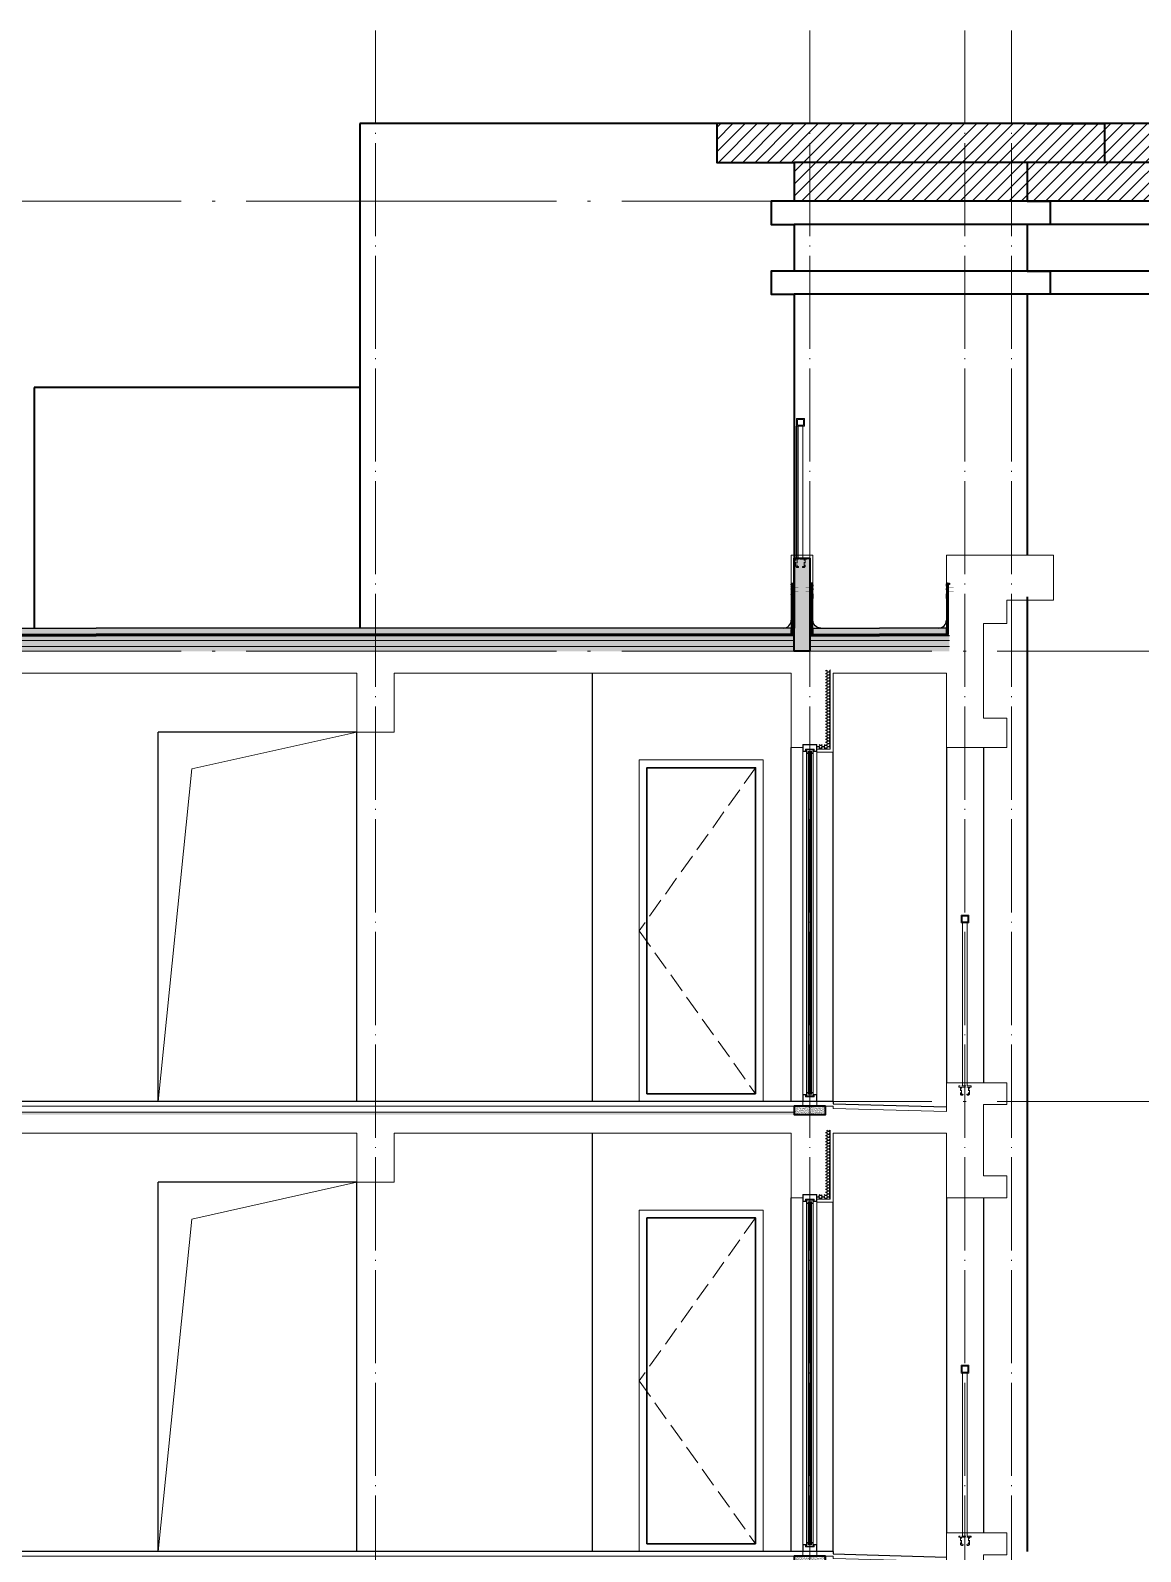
# Model space of a CAD drawing. Extents: x 27938 to 725830, y -209821 to 1628073.
# Drawn here: x 296204 to 303359, y -90776 to -80976 of the extents above; entities that cross this region are included whole.
import ezdxf
from ezdxf.xclip import XClip

# ---------------------------------------------------------------- set-up
doc = ezdxf.new("R2010")
doc.units = 0
doc.header["$LTSCALE"] = 1000
doc.header["$MEASUREMENT"] = 0
doc.header["$XCLIPFRAME"] = 0
for name, pattern in [('#P_--_20B1_001_t3$0$DASH', [0.35, 0.25, -0.1]), ('DASH', [0.35, 0.25, -0.1]), ('DOTE', [2.42, 2, -0.2, 0.02, -0.2])]:
    doc.linetypes.add(name, pattern=pattern)
for name, color, linetype in [('3-剖面填充（细）', 250, 'Continuous'), ('3-屋面构造层', 157, 'Continuous'), ('Stair-栏杆', 142, 'Continuous'), ('SURFACE', 6, 'Continuous'), ('实线层', 7, 'Continuous'), ('看线', 251, 'Continuous'), ('立面-看线', 251, 'Continuous')]:
    doc.layers.add(name, color=color, linetype=linetype)
for name, color, linetype, lineweight in [('DOTE', 19, 'DOTE', 9), ('PUB_HATCH', 8, 'Continuous', 9), ('S_WINDOW', 144, 'Continuous', 15), ('WALL', 9, 'Continuous', 40), ('内粉刷', 37, 'Continuous', 9), ('立面-中轮廓线', 213, 'Continuous', 35), ('立面-普通轮廓', 7, 'Continuous', 18), ('立面-栏杆', 105, 'Continuous', 15), ('立面-洞口示意', 152, 'Continuous', 13), ('立面-窗', 129, 'Continuous', 30), ('立面-窗开启线', 250, 'Continuous', 13), ('细细', 250, 'Continuous', 0)]:
    doc.layers.add(name, color=color, linetype=linetype, lineweight=lineweight)
pattern_1 = [(0, (-467778.096, -379672.087), (16.66875, 9.623705), [11.1125, -22.225]), (120, (-467778.096, -379672.087), (-16.66874801, 9.62370845), [11.1125, -22.225]), (60, (-467778.096, -379672.087), (1.99e-06, 19.24741345), [-22.225, 11.1125])]
pattern_2 = [(315, (145053.3697, 680712.4302), (-1.76776695, -1.76776695), []), (315, (145054.5482, 680712.4302), (-1.76776695, -1.76776695), [])]
pattern_3 = [(315, (145053.3697, 678374.192), (-1.76776695, -1.76776695), []), (315, (145054.5482, 678374.192), (-1.76776695, -1.76776695), [])]
pattern_4 = [(37.5, (-467778.096, -379672.087), (-0.32000626, 9.78826475), [0, -7.7216, 0, -8.636, 0, -8.255]), (7.5, (-467778.096, -379672.087), (8.99046566, 14.33650201), [0, -4.1656, 0, -6.9596, 0, -2.667]), (327.5, (-467784.344, -379672.087), (15.819847405, 0.02874369), [0, -2.54, 0, -9.144, 0, -11.938]), (317.5, (-467784.344, -379672.087), (15.27112905, 4.45858647), [0, -1.27, 0, -5.9944, 0, -6.858])]

# ---------------------------------------------------------------- blocks, each defined once
blk = doc.blocks.new('FGHFG4334GDFGDFFGGGGGGDFG4G')
at = {"layer": 'SURFACE', "const_width": 2.25}
for points in [[(46.5, 0), (0, 0)], [(46.5, -27.6), (0, -27.6)]]:
    blk.add_lwpolyline(points, dxfattribs=at)
at = {"layer": 'SURFACE', "const_width": 1.5}
blk.add_lwpolyline([(46.5, 17.2, -1), (46.5, 5.2), (46.5, -6.8, -1), (46.5, -18.8), (46.5, -36.8), (52.5, -48), (52.5, -72.8)], format="xyb", dxfattribs=at)
blk = doc.blocks.new('FGDGDGD')
at = {"layer": '3-屋面构造层'}
h = blk.add_hatch(dxfattribs=at)
h.set_pattern_fill('隔热材料01', color=256, scale=7.692308, style=0)
h.set_pattern_definition([(270, (9.5186, 433.228), (3.846153863, -7e-16), [0.385980771, -3.460173092]), (270, (6.637, 433.228), (3.846153863, -7e-16), [0.385980771, -3.460173092]), (90, (8.5996, 430.618), (-3.846153863, 2e-16), [0.385980771, -3.460173092]), (90, (7.556, 430.618), (-3.846153863, 2e-16), [0.385980771, -3.460173092]), (180, (10.002, 430), (-5e-16, -3.846153863), [3.848019248, 0.001865385]), (135, (8.9282, 430.193), (2e-16, 3.846144175), [0.328307694, -5.110980792]), (116.56505, (12.5422, 430.4251), (8.6793e-06, 3.8461487416), [0.215769232, -8.384500037]), (116.56505, (8.696, 430.4251), (8.6793e-06, 3.8461487416), [0.215769232, -8.384500037]), (153.43495, (13.1603, 430), (-8.679e-06, 3.846148742), [0.431538463, -8.168730805]), (153.43495, (9.3142, 430), (-8.679e-06, 3.846148742), [0.431538463, -8.168730805]), (63.43495, (12.4457, 431.0041), (-8.6793e-06, 3.8461487416), [2.054923086, -6.545346183]), (63.43495, (8.5996, 431.0041), (-8.6793e-06, 3.8461487416), [2.054923086, -6.545346183]), (116.56505, (13.3647, 433.228), (8.6793e-06, 3.8461487416), [0.215769232, -8.384500037]), (116.56505, (9.5186, 433.228), (8.6793e-06, 3.8461487416), [0.215769232, -8.384500037]), (135, (9.422, 433.421), (2e-16, 3.846144175), [0.328307694, -5.110980792]), (153.43495, (13.036, 433.6532), (-8.679e-06, 3.846148742), [0.431538463, -8.168730805]), (153.43495, (9.19, 433.6532), (-8.679e-06, 3.846148742), [0.431538463, -8.168730805]), (45, (6.7336, 433.421), (2e-16, 3.846144175), [0.328307694, -5.110980792]), (63.43495, (10.4833, 433.228), (-8.6793e-06, 3.8461487416), [0.215769232, -8.384500037]), (63.43495, (6.6371, 433.228), (-8.6793e-06, 3.8461487416), [0.215769232, -8.384500037]), (26.56505, (10.812, 433.6532), (8.679e-06, 3.846148742), [0.431538463, -8.168730805]), (26.56505, (6.9658, 433.6532), (8.679e-06, 3.846148742), [0.431538463, -8.168730805]), (116.56505, (11.4023, 431.0041), (8.6793e-06, 3.8461487416), [2.054923086, -6.545346183]), (116.56505, (7.5561, 431.0041), (8.6793e-06, 3.8461487416), [2.054923086, -6.545346183]), (45, (7.2275, 430.193), (2e-16, 3.846144175), [0.328307694, -5.110980792]), (63.43495, (11.3058, 430.4251), (-8.6793e-06, 3.8461487416), [0.215769232, -8.384500037]), (63.43495, (7.4596, 430.4251), (-8.6793e-06, 3.8461487416), [0.215769232, -8.384500037]), (26.56505, (10.6877, 430), (8.679e-06, 3.846148742), [0.431538463, -8.168730805]), (26.56505, (6.8415, 430), (8.679e-06, 3.846148742), [0.431538463, -8.168730805])])
edge = h.paths.add_edge_path()
edge.add_arc((682180.8, 585366.2), 9.23, 450, 540, ccw=False)
edge.add_line((682180.8, 585375.4), (682191.6, 585375.4))
edge.add_line((682191.6, 585375.4), (682191.6, 585366.2))
edge.add_line((682191.6, 585366.2), (682171.6, 585366.2))
h = blk.add_hatch(dxfattribs=at)
h.set_pattern_fill('混凝土', color=256, scale=5, angle=-1.14576, style=0)
h.set_pattern_definition([(48.854237, (-82751.966, -43707.863), (35.7930991, -3.8540962), [3.75, -41.25]), (353.854237, (-82751.966, -43707.863), (-6.1841378, 37.7408106), [3, -33]), (99.305637, (-82748.983, -43708.185), (29.6089874, 33.886691), [3.1870095, -35.0571056]), (45.038437, (-82751.766, -43697.865), (53.1858973, -9.3413237), [5.625, -61.875]), (95.489837, (-82747.334, -43698.644), (47.6977146, 47.7616795), [4.7805144, -52.58565]), (350.038437, (-82751.766, -43697.865), (47.6976773, 47.7617167), [4.5, -49.5]), (19.854237, (-82746.817, -43700.465), (29.4368469, -20.7237073), [3.75, -41.25]), (324.854237, (-82746.817, -43700.465), (12.8883392, 36.0069862), [3, -33]), (70.305637, (-82744.364, -43702.192), (42.3251977, 15.2832459), [3.1870095, -35.0571056]), (36.3542372, (-82751.966, -43707.863), (0.9406985, 16.62920733), [0, -32.6, 0, -33.5, 0, -33.125]), (6.3542372, (-82751.966, -43707.863), (13.54517982, 19.45362572), [0, -19.1, 0, -31.85, 0, -12.625]), (326.3542372, (-82763.114, -43707.64), (26.66323482, -1.66123381), [0, -12.5, 0, -39, 0, -51.75]), (316.3542372, (-82768.113, -43707.54), (29.2535633, 4.4211788), [0, -16.25, 0, -25.9, 0, -36.75])])
h.paths.add_polyline_path([(674875.1, 585046.2), (674875.1, 585086.2), (682171.6, 585086.2), (682171.6, 585046.2)])
h = blk.add_hatch(dxfattribs=at)
h.set_pattern_fill('隔热材料03', color=256, scale=12.5, style=0)
h.set_pattern_definition([(113.578, (-500407.8114, 374696.8656), (-0.0086926214, 6.2699620763), [1.075, -0.5693125, 2.8375, -0.5693125, 1.075, -0.6825]), (66.42, (-500406.1744, 374696.8656), (2.727787851, 6.0425e-05), [1.075, -0.5693125, 2.840375, -0.5693125, 1.075, -0.6825]), (180, (-500406.1744, 374696.8656), (0, 6.25), [1.636625, -1.0910625]), (180, (-500407.538, 374702.4906), (0, 6.25), [1.636625, -1.0910625]), (90, (-500405.7427, 374697.8548), (2.72775, 2e-16), [0.52175, -5.72825]), (90, (-500407.1066, 374700.9798), (2.72775, 2e-16), [0.52175, -5.72825]), (90, (-500408.2427, 374697.8548), (2.72775, 2e-16), [0.52175, -5.72825]), (90, (-500409.6066, 374700.9798), (2.72775, 2e-16), [0.52175, -5.72825])])
edge = h.paths.add_edge_path()
edge.add_line((682177.8, 585086.2), (682177.8, 585050.2))
edge.add_arc((682171.6, 585050.2), 6.25, 270, 360, ccw=False)
edge.add_line((682171.6, 585044), (682171.6, 585086.2))
edge.add_line((682171.6, 585086.2), (682177.8, 585086.2))
h = blk.add_hatch(dxfattribs=at)
h.set_pattern_fill('焦渣矿渣', color=256, scale=4, angle=-1.14576, style=0)
h.set_pattern_definition([(358.8542372, (-82751.966, -43697.863), (8.27546507, 13.69326162), [1.6, -14.4]), (298.8542372, (-82751.966, -43697.863), (15.99644496, -0.32013217), [1.6, -14.4]), (238.8542372, (-82750.366, -43697.895), (7.72097989, -14.0133938), [1.6, -14.4]), (268.8542372, (-82745.567, -43697.991), (15.83683295, -8.3183365), [2.4, -11.456]), (268.8542372, (-82743.967, -43698.023), (15.83683295, -8.3183365), [2.4, -11.456]), (268.8542372, (-82742.368, -43698.055), (15.83683295, -8.3183365), [2.4, -11.456])])
h.paths.add_polyline_path([(674875.1, 585006.2), (674875.1, 585036.2), (682191.6, 585036.2), (682191.6, 585006.2)])
h = blk.add_hatch(dxfattribs=at)
h.set_pattern_fill('加气混凝土', color=256, scale=5, style=0)
h.set_pattern_definition([(0, (-82734.266, -43726.163), (30, 60), [0, -60]), (0, (-82769.366, -43734.263), (30, 60), [0, -60]), (0, (-82749.866, -43734.863), (30, 60), [0, -60]), (0, (-82728.566, -43717.163), (30, 60), [0, -60]), (0, (-82753.466, -43737.863), (30, 60), [0, -60]), (0, (-82722.566, -43679.363), (30, 60), [0, -60]), (0, (-82740.866, -43684.163), (30, 60), [0, -60]), (0, (-82731.266, -43691.663), (30, 60), [0, -60]), (0, (-82780.166, -43692.863), (30, 60), [0, -60]), (0, (-82750.766, -43695.563), (30, 60), [0, -60]), (0, (-82762.166, -43710.863), (30, 60), [0, -60]), (0, (-82761.566, -43733.363), (30, 60), [0, -60]), (0, (-82739.066, -43735.763), (30, 60), [0, -60]), (0, (-82722.566, -43709.363), (30, 60), [0, -60]), (0, (-82778.666, -43718.663), (30, 60), [0, -60]), (0, (-82773.566, -43708.463), (30, 60), [0, -60]), (0, (-82750.166, -43712.663), (30, 60), [0, -60]), (0, (-82758.566, -43721.363), (30, 60), [0, -60]), (0, (-82763.366, -43701.563), (30, 60), [0, -60]), (0, (-82755.866, -43679.063), (30, 60), [0, -60]), (0, (-82776.266, -43731.263), (30, 60), [0, -60]), (0, (-82743.266, -43691.363), (30, 60), [0, -60]), (0, (-82771.166, -43690.463), (30, 60), [0, -60]), (0, (-82775.966, -43682.663), (30, 60), [0, -60]), (130.601294, (-82726.2516, -43698.149), (-149.999998343, 180.000000787), [2.6341554, -1103.7111]), (18.4349488, (-82730.537, -43697.006), (149.99999945, 59.99999956), [2.710524, -376.76279]), (90, (-82730.537, -43699.578), (30, 60), [2.5714284, -117.428565]), (161.565051, (-82727.966, -43700.435), (-150.000000755, 59.99999553), [2.710524, -376.76279]), (53.1301023, (-82727.966, -43700.435), (30.00000006, 59.99999997), [2.857143, -297.14285]), (135, (-82725.68, -43731.006), (-30.00000363, 59.99999594), [2.424366, -167.28126]), (45, (-82729.109, -43731.006), (29.9999998, 59.99999976), [2.424366, -167.28126]), (135, (-82727.394, -43732.72), (-30.00000363, 59.99999594), [2.424366, -167.28126]), (45, (-82727.394, -43732.72), (29.9999998, 59.99999976), [2.424366, -167.28126]), (116.565051, (-82754.537, -43690.72), (-5.2e-06, 119.9999967), [3.1943826, -63.88765]), (180, (-82755.966, -43687.863), (-30, 60), [3.4285716, -56.571425]), (63.434949, (-82760.823, -43690.72), (3e-07, 119.9999994), [3.1943826, -63.88765]), (116.565051, (-82759.394, -43693.58), (-5.2e-06, 119.9999967), [3.1943826, -63.88765]), (0, (-82759.394, -43693.58), (30, 60), [3.4285716, -56.571425]), (63.434949, (-82755.966, -43693.58), (3e-07, 119.9999994), [3.1943826, -63.88765]), (107.102728, (-82731.9658, -43711.0063), (-89.999996559, 300.000000484), [3.8861346, -1628.29025]), (143.972626, (-82733.1087, -43707.292), (-569.999992774, 419.999999525), [3.8861346, -812.202]), (180, (-82736.25, -43705.006), (-30, 60), [3.7142856, -56.28571]), (36.0273733, (-82743.1087, -43707.292), (569.999995788, 419.999995472), [3.8861346, -812.202]), (71.5650511, (-82744.252, -43710.721), (90.00000046, 299.99999948), [3.6140316, -375.85928]), (107.102728, (-82743.1087, -43714.4348), (-89.999996559, 300.000000484), [3.8861346, -1628.29025]), (143.972626, (-82739.966, -43716.7206), (-569.999992774, 419.999999525), [3.8861346, -812.202]), (0, (-82739.966, -43716.72), (30, 60), [3.7142856, -56.28571]), (36.0273733, (-82736.2516, -43716.7206), (569.999995788, 419.999995472), [3.8861346, -812.202]), (71.5650511, (-82733.109, -43714.435), (90.00000046, 299.99999948), [3.6140316, -375.85928]), (150.255118, (-82731.3944, -43683.006), (-90.000000213, 59.999999257), [2.303502, -481.43196]), (90, (-82733.394, -43684.15), (30, 60), [2.2857144, -117.714275]), (29.7448813, (-82733.3944, -43684.149), (90.000000053, 59.99999972), [2.303502, -481.43196]), (116.565051, (-82745.394, -43725.58), (-5.2e-06, 119.9999967), [3.1943826, -63.88765]), (168.690067, (-82746.823, -43722.7206), (-270.0000002, 59.999998494), [2.9137254, -608.96855]), (41.1859251, (-82751.9658, -43724.149), (749.999995456, 659.999994229), [3.0371844, -1272.5802]), (90, (-82751.966, -43727.006), (30, 60), [2.857143, -117.14285]), (138.814074, (-82749.68, -43729.0063), (-749.999986669, 660.000004204), [3.0371844, -1272.5802]), (16.6992442, (-82749.68, -43729.0063), (989.999992552, 299.999996858), [2.982945, -1249.85375]), (60.9453959, (-82746.823, -43728.149), (29.99999992, 59.999999469), [2.9416086, -1232.53395]), (109.983106, (-82770.5373, -43700.4348), (-150.000000565, 419.9999988885), [3.3442002, -1401.21975]), (155.556045, (-82771.68, -43697.292), (-390.0000014866, 179.99999626), [3.4522986, -1446.51315]), (24.4439547, (-82777.9658, -43697.292), (390.0000001945, 179.999999134), [3.4522986, -1446.51315]), (70.0168934, (-82779.1087, -43700.4348), (150.000000452, 419.999998958), [3.3442002, -1401.21975]), (109.983106, (-82777.9658, -43703.5777), (-150.000000565, 419.9999988885), [3.3442002, -1401.21975]), (160.016893, (-82774.823, -43704.7206), (-150.000000088, 59.999997267), [3.3442002, -698.93775]), (19.9831065, (-82774.823, -43704.7206), (149.999999176, 59.999999905), [3.3442002, -698.93775]), (70.0168934, (-82771.68, -43703.5777), (150.000000452, 419.999998958), [3.3442002, -1401.21975]), (122.005383, (-82748.2516, -43705.8634), (-30.000004026, 59.999996937), [2.6954232, -563.3434]), (18.4349488, (-82752.252, -43704.435), (149.99999945, 59.99999956), [2.710524, -376.76279]), (90, (-82752.252, -43707.006), (30, 60), [2.5714284, -117.428565]), (161.565051, (-82749.68, -43707.863), (-150.000000755, 59.99999553), [2.710524, -376.76279]), (54.4623222, (-82749.68, -43707.8634), (209.999999696, 299.99999955), [2.457807, -1029.82115]), (116.565051, (-82765.68, -43720.435), (-5.2e-06, 119.9999967), [3.1943826, -63.88765]), (180, (-82767.11, -43717.58), (-30, 60), [3.142857, -56.85714]), (59.0362434, (-82771.966, -43720.435), (30.000000098, 59.99999971), [3.3319728, -696.3822]), (120.963756, (-82770.2516, -43723.292), (-30.0000041, 59.999997245), [3.3319728, -696.3822]), (0, (-82770.25, -43723.29), (30, 60), [3.142857, -56.85714]), (63.434949, (-82767.11, -43723.29), (3e-07, 119.9999994), [3.1943826, -63.88765])])
h.paths.add_polyline_path([(682191.6, 584936.2), (674875.1, 584936.2), (674875.1, 584966.2), (682191.6, 584966.2)])
at = {"layer": '立面-看线'}
h = blk.add_hatch(dxfattribs=at)
h.set_pattern_fill('HONEY', color=256, scale=7)
h.set_pattern_definition([(0, (-799653.24, -415240.13), (16.66875, 9.623705), [11.1125, -22.225]), (120, (-799653.24, -415240.13), (-16.66874801, 9.62370845), [11.1125, -22.225]), (60, (-799653.24, -415240.13), (1.99e-06, 19.24741345), [-22.225, 11.1125])])
h.paths.add_polyline_path([(682191.6, 584966.2), (674875.1, 584966.2), (674875.1, 585006.2), (682191.6, 585006.2)])
at = {"layer": '3-屋面构造层'}
for p, q in [((682177.8, 585086.2), (674875.1, 585086.2)), ((682171.6, 585086.2), (682171.6, 585044)), ((682171.6, 585046.2), (674875.1, 585046.2)), ((682191.6, 585036.2), (674875.1, 585036.2))]:
    blk.add_line(p, q, dxfattribs=at)
at = {"layer": '3-屋面构造层', "color": 251, "linetype": 'DASH', "ltscale": 0.05, "true_color": 0x636466, "const_width": 2.5}
for points in [[(682056.6, 585042.7), (682171.6, 585042.7, 0.414214), (682179.1, 585050.2), (682179.1, 585366.2)], [(682056.6, 585039), (682171.6, 585039, 0.414214), (682182.8, 585050.2), (682182.8, 585366.2)]]:
    blk.add_lwpolyline(points, format="xyb", dxfattribs=at)
at = {"layer": '3-屋面构造层', "color": 251, "true_color": 0x636466}
for points in [[(682056.6, 585041.5), (682171.6, 585041.5, 0.414214), (682180.3, 585050.2), (682180.3, 585366.2)], [(682056.6, 585044), (682171.6, 585044, 0.414214), (682177.8, 585050.2), (682177.8, 585366.2)], [(682056.6, 585040.2), (682171.6, 585040.2, 0.414214), (682181.6, 585050.2), (682181.6, 585366.2), (682184.1, 585366.2), (682184.1, 585050.2, -0.414214), (682171.6, 585037.7), (682056.6, 585037.7)]]:
    blk.add_lwpolyline(points, format="xyb", dxfattribs=at)
at = {"layer": '3-屋面构造层', "ltscale": 0.8}
blk.add_lwpolyline([(682171.6, 585366.2, -0.414214), (682180.8, 585375.4), (682191.6, 585375.4), (682191.6, 585366.2), (682171.6, 585366.2)], format="xyb", dxfattribs=at)
at = {"layer": '3-屋面构造层', "color": 251, "linetype": 'DASH', "ltscale": 0.05, "true_color": 0x636466, "const_width": 2.5}
for points in [[(682042.7, 585039), (674875.1, 585039)], [(682056.6, 585042.7), (682042.7, 585039)]]:
    blk.add_lwpolyline(points, dxfattribs=at)
at = {"layer": '3-屋面构造层', "color": 251, "true_color": 0x636466}
for points in [[(682042.7, 585040.2), (674875.1, 585040.2)], [(674875.1, 585037.7), (682042.7, 585037.7)], [(682056, 585043.8), (682042.1, 585040.1)], [(682043.2, 585037.9), (682057.1, 585041.6)]]:
    blk.add_lwpolyline(points, dxfattribs=at)
at = {"layer": '3-屋面构造层'}
blk.add_arc((682121.6, 585136.2), 50, 270, 360, dxfattribs=at)
at = {"layer": 'PUB_HATCH', "color": 215, "true_color": 0xa953a0}
for p, q in [((682191.6, 585006.2), (674875.1, 585006.2)), ((682191.6, 584966.2), (674875.1, 584966.2))]:
    blk.add_line(p, q, dxfattribs=at)
at = {"layer": '3-屋面构造层', "color": 1, "xscale": -1}
blk.add_blockref('FGHFG4334GDFGDFFGGGGGGDFG4G', (682218.1, 585349), dxfattribs=at)
blk = doc.blocks.new('FGHFGFD')
at = {"layer": '立面-栏杆'}
for p, q in [((542633.8, 108636.1), (542633.8, 109486.1)), ((542663.8, 109486.1), (542663.8, 108636.1))]:
    blk.add_line(p, q, dxfattribs=at)
at = {"layer": '立面-栏杆', "linetype": 'DASH', "ltscale": 0.1}
for p, q in [((542688.8, 108636.1), (542608.8, 108636.1)), ((542608.8, 108636.1), (542608.8, 108629)), ((542608.8, 108629), (542619.1, 108629)), ((542619.1, 108629), (542619.1, 108585.1)), ((542626.3, 108629), (542671.3, 108629)), ((542626.3, 108585.1), (542626.3, 108629)), ((542671.3, 108629), (542671.3, 108585.1)), ((542678.5, 108629), (542688.8, 108629)), ((542678.5, 108585.1), (542678.5, 108629)), ((542688.8, 108629), (542688.8, 108636.1)), ((542633.5, 108583.3), (542628.1, 108583.3)), ((542628.1, 108576.1), (542633.5, 108576.1)), ((542636.2, 108578.8), (542636.2, 108580.6)), ((542661.4, 108580.6), (542661.4, 108578.8)), ((542669.5, 108583.3), (542664.1, 108583.3)), ((542664.1, 108576.1), (542669.5, 108576.1))]:
    blk.add_line(p, q, dxfattribs=at)
at = {"layer": '立面-栏杆'}
for points in [[(542673.8, 109536.1), (542623.8, 109536.1), (542623.8, 109486.1), (542673.8, 109486.1)], [(542667.8, 109530.1), (542629.8, 109530.1), (542629.8, 109492.1), (542667.8, 109492.1)]]:
    blk.add_lwpolyline(points, close=True, dxfattribs=at)
at = {"layer": '立面-栏杆', "linetype": 'DASH', "ltscale": 0.1}
for centre, major_axis, start_param, end_param in [((542628.1, 108585.1), (6.36, 6.36), 2.356194, 3.926991), ((542628.1, 108585.1), (1.27, 1.27), 2.356194, 3.926991), ((542669.5, 108585.1), (-6.36, 6.36), 2.356194, 3.926991), ((542669.5, 108585.1), (-1.27, 1.27), 2.356194, 3.926991), ((542633.5, 108580.6), (1.91, 1.91), 5.497787, 7.068583), ((542633.5, 108578.8), (1.91, 1.91), 3.926991, 5.497787), ((542664.1, 108580.6), (1.91, 1.91), 0.785398, 2.356194), ((542666, 108580.7), (3.53, 3.53), 2.748894, 3.534292)]:
    blk.add_ellipse(centre, major_axis=major_axis, ratio=1, start_param=start_param, end_param=end_param, dxfattribs=at)
blk = doc.blocks.new('A$C1D9D50FA')
at = {"layer": '立面-栏杆'}
for p, q in [((-15, 0), (-15, 1050)), ((15, 1050), (15, 0))]:
    blk.add_line(p, q, dxfattribs=at)
at = {"layer": '立面-栏杆', "linetype": 'DASH', "ltscale": 0.1}
for p, q in [((40, 0), (-40, 0)), ((-40, 0), (-40, -7.1)), ((40, -7.1), (40, 0)), ((-40, -7.1), (-29.7, -7.1)), ((-29.7, -7.1), (-29.7, -51)), ((-22.5, -7.1), (22.4, -7.1)), ((-22.5, -51), (-22.5, -7.1)), ((-15.3, -52.8), (-20.7, -52.8)), ((-20.7, -60), (-15.3, -60)), ((-12.6, -57.3), (-12.6, -55.5)), ((12.5, -55.5), (12.5, -57.3)), ((20.6, -52.8), (15.2, -52.8)), ((15.2, -60), (20.6, -60)), ((22.4, -7.1), (22.4, -51)), ((29.6, -7.1), (40, -7.1)), ((29.6, -51), (29.6, -7.1))]:
    blk.add_line(p, q, dxfattribs=at)
at = {"layer": '立面-栏杆'}
for points in [[(25, 1100), (-25, 1100), (-25, 1050), (25, 1050)], [(19, 1094), (-19, 1094), (-19, 1056), (19, 1056)]]:
    blk.add_lwpolyline(points, close=True, dxfattribs=at)
at = {"layer": '立面-栏杆', "linetype": 'DASH', "ltscale": 0.1}
for centre, major_axis, start_param, end_param in [((-20.7, -51), (6.36, 6.36), 2.356194, 3.926991), ((-20.7, -51), (1.27, 1.27), 2.356194, 3.926991), ((-15.3, -55.5), (1.91, 1.91), 5.497787, 7.068583), ((-15.3, -57.3), (1.91, 1.91), 3.926991, 5.497787), ((15.2, -55.5), (1.91, 1.91), 0.785398, 2.356194), ((17.1, -55.4), (3.53, 3.53), 2.748894, 3.534292), ((20.6, -51), (-6.36, 6.36), 2.356194, 3.926991), ((20.6, -51), (-1.27, 1.27), 2.356194, 3.926991)]:
    blk.add_ellipse(centre, major_axis=major_axis, ratio=1, start_param=start_param, end_param=end_param, dxfattribs=at)
blk = doc.blocks.new('afzdfsregf')
at = {"layer": '细细'}
h = blk.add_hatch(dxfattribs=at)
h.set_pattern_fill('金属', color=256, style=0)
h.set_pattern_definition(pattern_2)
h.paths.add_polyline_path([(221063.8, 608913.8), (221043.8, 608913.8), (221043.8, 608927.3), (220993.8, 608927.3), (220993.8, 608913.8), (220973.8, 608913.8), (220973.8, 608958.8), (221063.8, 608958.8)])
h.paths.add_polyline_path([(221045.8, 608929.3), (221045.8, 608915.8), (221061.8, 608915.8), (221061.8, 608956.8), (220975.8, 608956.8), (220975.8, 608915.8), (220991.8, 608915.8), (220991.8, 608929.3)], flags=16)
h = blk.add_hatch(dxfattribs=at)
h.set_pattern_fill('金属', color=256, style=0)
h.set_pattern_definition(pattern_2)
h.paths.add_polyline_path([(220996.3, 608925.3), (220996.3, 608900.3), (221008.3, 608900.3), (221008.3, 608910.3), (221029.3, 608910.3), (221029.3, 608900.3), (221041.3, 608900.3), (221041.3, 608925.3)])
h.paths.add_polyline_path([(221039.3, 608923.3), (221039.3, 608902.3), (221031.3, 608902.3), (221031.3, 608912.3), (221006.3, 608912.3), (221006.3, 608902.3), (220998.3, 608902.3), (220998.3, 608923.3)], flags=16)
h = blk.add_hatch(color=256, dxfattribs=at)
edge = h.paths.add_edge_path()
edge.add_line((221023.3, 608910.3), (221023.3, 608898.3))
edge.add_arc((221018.8, 608890), 9.44, 61.51755, 118.48245)
edge.add_line((221014.3, 608898.3), (221014.3, 608910.3))
edge.add_arc((221018.8, 608918.6), 9.44, 241.51755, 298.48245)
h = blk.add_hatch(color=256, dxfattribs=at)
edge = h.paths.add_edge_path()
edge.add_line((221023.3, 606707.3), (221023.3, 606719.3))
edge.add_arc((221018.8, 606727.6), 9.44, 241.51755, 298.48245, ccw=False)
edge.add_line((221014.3, 606719.3), (221014.3, 606707.3))
edge.add_arc((221018.8, 606699), 9.44, 61.51755, 118.48245, ccw=False)
h = blk.add_hatch(dxfattribs=at)
h.set_pattern_fill('金属', color=256, style=0)
h.set_pattern_definition(pattern_3)
h.paths.add_polyline_path([(221063.8, 606703.8), (221043.8, 606703.8), (221043.8, 606690.3), (220993.8, 606690.3), (220993.8, 606703.8), (220973.8, 606703.8), (220973.8, 606658.8), (221063.8, 606658.8)])
h.paths.add_polyline_path([(221045.8, 606688.3), (221045.8, 606701.8), (221061.8, 606701.8), (221061.8, 606660.8), (220975.8, 606660.8), (220975.8, 606701.8), (220991.8, 606701.8), (220991.8, 606688.3)], flags=16)
h = blk.add_hatch(dxfattribs=at)
h.set_pattern_fill('金属', color=256, style=0)
h.set_pattern_definition(pattern_3)
h.paths.add_polyline_path([(220996.3, 606692.3), (220996.3, 606717.3), (221008.3, 606717.3), (221008.3, 606707.3), (221029.3, 606707.3), (221029.3, 606717.3), (221041.3, 606717.3), (221041.3, 606692.3)])
h.paths.add_polyline_path([(221039.3, 606694.3), (221039.3, 606715.3), (221031.3, 606715.3), (221031.3, 606705.3), (221006.3, 606705.3), (221006.3, 606715.3), (220998.3, 606715.3), (220998.3, 606694.3)], flags=16)
at = {"layer": 'S_WINDOW'}
for p, q in [((220973.8, 606703.8), (220973.8, 608913.8)), ((220996.3, 606717.3), (220996.3, 608900.3)), ((221041.3, 606717.3), (221041.3, 608900.3)), ((221063.8, 606703.8), (221063.8, 608913.8))]:
    blk.add_line(p, q, dxfattribs=at)
for points in [[(220973.8, 608958.8), (220973.8, 608913.8), (220993.8, 608913.8), (220993.8, 608927.3), (221043.8, 608927.3), (221043.8, 608913.8), (221063.8, 608913.8), (221063.8, 608958.8)], [(220975.8, 608956.8), (220975.8, 608915.8), (220991.8, 608915.8), (220991.8, 608929.3), (221045.8, 608929.3), (221045.8, 608915.8), (221061.8, 608915.8), (221061.8, 608956.8)], [(220996.3, 608925.3), (220996.3, 608900.3), (221008.3, 608900.3), (221008.3, 608910.3), (221029.3, 608910.3), (221029.3, 608900.3), (221041.3, 608900.3), (221041.3, 608925.3)], [(220998.3, 608923.3), (220998.3, 608902.3), (221006.3, 608902.3), (221006.3, 608912.3), (221031.3, 608912.3), (221031.3, 608902.3), (221039.3, 608902.3), (221039.3, 608923.3)], [(220973.8, 606658.8), (220973.8, 606703.8), (220993.8, 606703.8), (220993.8, 606690.3), (221043.8, 606690.3), (221043.8, 606703.8), (221063.8, 606703.8), (221063.8, 606658.8)], [(220975.8, 606660.8), (220975.8, 606701.8), (220991.8, 606701.8), (220991.8, 606688.3), (221045.8, 606688.3), (221045.8, 606701.8), (221061.8, 606701.8), (221061.8, 606660.8)], [(220996.3, 606692.3), (220996.3, 606717.3), (221008.3, 606717.3), (221008.3, 606707.3), (221029.3, 606707.3), (221029.3, 606717.3), (221041.3, 606717.3), (221041.3, 606692.3)], [(220998.3, 606694.3), (220998.3, 606715.3), (221006.3, 606715.3), (221006.3, 606705.3), (221031.3, 606705.3), (221031.3, 606715.3), (221039.3, 606715.3), (221039.3, 606694.3)]]:
    blk.add_lwpolyline(points, close=True, dxfattribs=at)
at = {"layer": '细细'}
for points in [[(221008.3, 608900.3), (221008.3, 606717.3)], [(221014.3, 606719.3), (221014.3, 608910.3)], [(221023.3, 606719.3), (221023.3, 608910.3)], [(221029.3, 608900.3), (221029.3, 606717.3)]]:
    blk.add_lwpolyline(points, dxfattribs=at)
for points in [[(221023.3, 608910.3), (221023.3, 608898.3, 0.253805), (221014.3, 608898.3), (221014.3, 608910.3, 0.253805)], [(221023.3, 606707.3), (221023.3, 606719.3, -0.253805), (221014.3, 606719.3), (221014.3, 606707.3, -0.253805)]]:
    blk.add_lwpolyline(points, format="xyb", close=True, dxfattribs=at)
blk = doc.blocks.new('A$C39C008DC')
at = {"layer": '实线层', "color": 5}
for p, q in [((254.8, 678.2), (264.9, 706)), ((255.2, 678.1), (265.5, 706.3)), ((353.5, 668.7), (263.2, 701.5)), ((353.1, 669.2), (263.8, 701.7)), ((264.9, 706), (265.3, 705.8)), ((354.7, 673.6), (265.4, 706.1)), ((354.8, 673.8), (265.5, 706.3)), ((303.6, 695.6), (297, 694.8)), ((323.3, 685.2), (297, 694.8)), ((303.6, 695.6), (310.7, 714.8)), ((303.6, 695.6), (318.7, 690.1)), ((325.7, 709.4), (310.7, 714.8)), ((318.7, 690.1), (325.7, 709.4)), ((318.7, 690.1), (323.3, 685.2)), ((31.5, 60.3), (256.2, 677.7)), ((256.5, 677.6), (31.8, 60.2)), ((32.3, 60.1), (257, 677.4)), ((260, 676.3), (35.3, 59)), ((260.5, 676.2), (35.8, 58.8)), ((334, 649.4), (109.3, 32)), ((334.3, 649.3), (109.6, 31.9)), ((118.1, 28.8), (342.8, 646.2)), ((343.2, 646), (118.5, 28.7)), ((118.9, 28.5), (343.6, 645.9)), ((345, 645.4), (254.8, 678.2)), ((280.3, 678), (281.3, 680.8)), ((282.2, 675.8), (280.3, 678)), ((280.6, 671.6), (285.7, 685.5)), ((281.3, 680.8), (284.1, 681.3)), ((285, 676.3), (282.2, 675.8)), ((284.1, 681.3), (286, 679)), ((286, 679), (285, 676.3)), ((320.7, 663.4), (321.6, 666.1)), ((322.5, 661.2), (320.7, 663.4)), ((321, 657), (326, 670.8)), ((321.6, 666.1), (324.5, 666.6)), ((325.4, 661.7), (322.5, 661.2)), ((324.5, 666.6), (326.3, 664.4)), ((326.3, 664.4), (325.4, 661.7)), ((344.5, 645.6), (354.8, 673.8)), ((345, 645.4), (355.1, 673.1)), ((355.1, 673.1), (354.6, 673.3)), ((30.1, 60.9), (20, 33.1)), ((20, 33.1), (20.4, 33)), ((30.5, 60.7), (20.3, 32.5)), ((109.6, 0.1), (20.3, 32.6)), ((109.5, 0), (20.3, 32.5)), ((111.8, 4.7), (21.6, 37.6)), ((111.2, 4.6), (21.9, 37.1)), ((120.3, 28), (30.1, 60.9)), ((120.3, 28), (32, 60.2)), ((49.8, 44.6), (48.8, 41.9)), ((48.8, 41.9), (50.6, 39.7)), ((54.1, 49.3), (49.1, 35.5)), ((52.6, 45.1), (49.8, 44.6)), ((50.6, 39.7), (53.5, 40.2)), ((54.5, 42.9), (52.6, 45.1)), ((53.5, 40.2), (54.5, 42.9)), ((93.4, 28.7), (92.4, 26)), ((92.4, 26), (94.3, 23.8)), ((97.8, 33.4), (92.8, 19.6)), ((96.3, 29.2), (93.4, 28.7)), ((94.3, 23.8), (97.1, 24.3)), ((98.1, 27), (96.3, 29.2)), ((97.1, 24.3), (98.1, 27)), ((119.8, 28.2), (109.5, 0)), ((110.2, 0.3), (109.7, 0.5)), ((120.3, 28), (110.2, 0.3))]:
    blk.add_line(p, q, dxfattribs=at)
for points in [[(263.2, 701.5), (263.3, 701.7), (263.5, 701.7), (263.6, 701.7), (263.8, 701.7)], [(353.5, 668.7), (353.5, 668.8), (353.4, 669), (353.3, 669.1), (353.1, 669.2)], [(21.6, 37.6), (21.6, 37.4), (21.6, 37.3), (21.8, 37.2), (21.9, 37.1)], [(111.8, 4.7), (111.7, 4.6), (111.6, 4.5), (111.4, 4.5), (111.2, 4.6)]]:
    blk.add_lwpolyline(points, dxfattribs=at)
for centre, radius in [((283.2, 678.5), 10), ((283.2, 678.5), 9.5), ((323.5, 663.9), 10), ((323.5, 663.9), 9.5), ((51.6, 42.4), 10), ((51.6, 42.4), 9.5), ((95.3, 26.5), 10), ((95.3, 26.5), 9.5)]:
    blk.add_circle(centre, radius, dxfattribs=at)
for centre, start, end in [((265.3, 705.8), 70, 160), ((354.6, 673.3), 340, 70), ((20.4, 33), 160, 250), ((109.7, 0.5), 250, 340)]:
    blk.add_arc(centre, 0.5, start, end, dxfattribs=at)
blk = doc.blocks.new('GDGDCDTVD')
at = {"layer": '立面-普通轮廓'}
blk.add_lwpolyline([(345854.3, -35505.2), (345054.3, -35505.2), (345054.3, -33305.2), (345854.3, -33305.2)], close=True, dxfattribs=at)
at = {"layer": '立面-窗'}
blk.add_lwpolyline([(345804.3, -35455.2), (345104.3, -35455.2), (345104.3, -33355.2), (345804.3, -33355.2)], close=True, dxfattribs=at)
at = {"layer": '立面-窗开启线', "linetype": '#P_--_20B1_001_t3$0$DASH', "ltscale": 0.5}
blk.add_lwpolyline([(345804.3, -33355.2), (345054.3, -34405.2), (345804.3, -35455.2)], dxfattribs=at)
blk = doc.blocks.new('SCSCSSsc')
at = {"layer": '立面-看线'}
h = blk.add_hatch(dxfattribs=at)
h.set_pattern_fill('碎沙', color=256, scale=4)
h.set_pattern_definition(pattern_4)
h.paths.add_polyline_path([(333275.1, 5689.9), (333475.1, 5689.9), (333475.1, 5744.9), (333275.1, 5744.9)])
h = blk.add_hatch(dxfattribs=at)
h.set_pattern_fill('HONEY', color=256, scale=7)
h.set_pattern_definition(pattern_1)
h.paths.add_polyline_path([(340675.1, 5704.9), (333475.1, 5704.9), (333475.1, 5689.9), (340675.1, 5689.9)])
h = blk.add_hatch(dxfattribs=at)
h.set_pattern_fill('碎沙', color=256, scale=4)
h.set_pattern_definition(pattern_4)
h.paths.add_polyline_path([(340875.1, 5689.9), (340675.1, 5689.9), (340675.1, 5744.9), (340875.1, 5744.9)])
h = blk.add_hatch(dxfattribs=at)
h.set_pattern_fill('HONEY', color=256, scale=7)
h.set_pattern_definition(pattern_1)
h.paths.add_polyline_path([(333245.1, 5589.9), (333275.1, 5589.9), (333275.1, 5174.9), (333330.1, 5174.9), (333330.1, 5144.9), (333245.1, 5144.9)])
h = blk.add_hatch(dxfattribs=at)
h.set_pattern_fill('HONEY', color=256, scale=7)
h.set_pattern_definition(pattern_1)
h.paths.add_polyline_path([(340905.1, 5589.9), (340875.1, 5589.9), (340875.1, 5174.9), (340820.1, 5174.9), (340820.1, 5144.9), (340905.1, 5144.9)])
at = {"layer": 'PUB_HATCH', "color": 215, "true_color": 0xa953a0}
blk.add_line((333475.1, 5704.9), (340675.1, 5704.9), dxfattribs=at)
for points in [[(333245.1, 5589.9), (333245.1, 5144.9), (333330.1, 5144.9)], [(340905.1, 5589.9), (340905.1, 5144.9), (340820.1, 5144.9)]]:
    blk.add_lwpolyline(points, dxfattribs=at)
at = {"layer": 'S_WINDOW'}
for points in [[(333330.1, 5774.9), (333420.1, 5774.9), (333420.1, 5744.9), (333330.1, 5744.9)], [(340820.1, 5774.9), (340730.1, 5774.9), (340730.1, 5744.9), (340820.1, 5744.9)]]:
    blk.add_lwpolyline(points, close=True, dxfattribs=at)
at = {"layer": 'WALL', "color": 7}
for points in [[(333275.1, 5744.9), (333475.1, 5744.9), (333475.1, 5689.9), (333275.1, 5689.9)], [(340875.1, 5744.9), (340675.1, 5744.9), (340675.1, 5689.9), (340875.1, 5689.9)]]:
    blk.add_lwpolyline(points, close=True, dxfattribs=at)
at = {"layer": '内粉刷'}
for points in [[(331695.1, 5709.9), (331695.1, 5894.9), (331305.1, 5894.9), (331305.1, 5754.9), (331455.1, 5754.9), (331455.1, 5294.9), (330955.1, 5294.9), (330955.1, 5154.9), (331695.1, 5154.9), (331695.1, 5569.9), (333225.1, 5569.9), (333225.1, 5124.9), (333330.1, 5124.9)], [(341655.1, 5709.9), (341655.1, 5894.9), (342045.1, 5894.9), (342045.1, 5754.9), (341895.1, 5754.9), (341895.1, 5294.9), (342045.1, 5294.9), (342045.1, 5154.9), (341655.1, 5154.9), (341655.1, 5569.9)], [(340925.1, 5744.9), (333225.1, 5744.9), (333225.1, 5729.9), (331695.1, 5709.9)], [(340925.1, 5744.9), (340925.1, 5729.9), (341655.1, 5709.9)], [(333420.1, 5154.9), (333495.1, 5154.9), (333495.1, 5569.9), (337855.1, 5569.9)], [(337855.1, 5569.9), (337855.1, 5254.9), (338095.1, 5254.9), (338095.1, 5569.9)], [(338095.1, 5569.9), (340655.1, 5569.9), (340655.1, 5154.9), (340730.1, 5154.9)], [(341655.1, 5569.9), (340925.1, 5569.9), (340925.1, 5124.9), (340820.1, 5124.9)]]:
    blk.add_lwpolyline(points, dxfattribs=at)
at = {"layer": '看线', "color": 252, "true_color": 0x939598}
for p, q in [((332295.1, 5747.7), (332295.1, 8469.9)), ((337855.1, 8154.9), (336575.1, 8154.9)), ((331305.1, 5977.6), (331305.1, 8054.9)), ((331305.1, 5294.9), (331305.1, 5702.4))]:
    blk.add_line(p, q, dxfattribs=at)
at = {"layer": '看线'}
for p, q in [((331695.1, 5894.9), (331695.1, 8054.9)), ((333495.1, 5774.9), (333495.1, 8054.9)), ((340655.1, 5774.9), (340655.1, 8054.9)), ((341655.2, 8054.9), (341655.2, 5894.9)), ((341895.1, 8054.9), (341895.1, 5894.9)), ((333225.1, 5774.9), (333225.1, 8024.9)), ((340925.1, 5774.9), (340925.1, 8024.9)), ((341655.2, 8024.9), (341655.2, 5894.9))]:
    blk.add_line(p, q, dxfattribs=at)
at = {"layer": '看线', "color": 252, "true_color": 0x939598}
for points in [[(339375.1, 5774.9), (339375.1, 8469.9)], [(336575.1, 5774.9), (336575.1, 8154.9)], [(337855.1, 5774.9), (337855.1, 8154.9)]]:
    blk.add_lwpolyline(points, dxfattribs=at)
at = {"layer": '看线', "color": 32}
for points in [[(340925.1, 5774.9), (333225.1, 5774.9), (333225.1, 5759.9), (331695.1, 5739.9)], [(340925.1, 5774.9), (340925.1, 5759.9), (341655.1, 5739.9)]]:
    blk.add_lwpolyline(points, dxfattribs=at)
at = {"layer": '立面-中轮廓线'}
for p, q in [((342175.1, 8674.9), (342175.1, 5774.9)), ((343725.1, 8674.9), (343725.1, 5774.9))]:
    blk.add_line(p, q, dxfattribs=at)
for name, p in [('afzdfsregf', (112356.4, -600883.9)), ('GDGDCDTVD', (-5379.1, 41280.1)), ('A$C1D9D50FA', (331575.1, 5874.9)), ('A$C1D9D50FA', (341775.1, 5874.9)), ('A$C39C008DC', (330975.1, 5294.9))]:
    blk.add_blockref(name, p)
at = {"xscale": -1}
blk.add_blockref('afzdfsregf', (561793.9, -600883.9), dxfattribs=at)

msp = doc.modelspace()

# ---------------------------------------------------------------- hatches: boundary and pattern name
at = {"layer": '3-剖面填充（细）'}
h = msp.add_hatch(dxfattribs=at)
h.set_pattern_fill('ANSI31', color=256, scale=35)
h.set_pattern_definition([(45, (-156189.076, -127852.446), (-39.2886205, 39.2886205), [])])
h.paths.add_polyline_path([(300627.5, -81826.4), (300627.5, -81576.4), (304677.5, -81576.4), (304677.5, -81826.4), (304177.5, -81826.4), (304177.5, -82076.4), (301127.5, -82076.4), (301127.5, -81826.4), (302327.5, -81826.4)])
at = {"layer": 'Stair-栏杆'}
h = msp.add_hatch(dxfattribs=at)
h.set_pattern_fill('水域', color=5, scale=5)
h.set_pattern_definition([(0, (-248779.412, -193012.565), (0, 10.23622015), [1.2795276, -8.956693]), (26.5650512, (-248778.132, -193012.5646), (10.236220737, 9.4e-08), [1.4305551, -21.458329]), (333.4349488, (-248770.455, -193011.925), (10.23622078, -4e-09), [1.4305551, -21.458329]), (45, (-248776.8525, -193011.925), (0, 10.2362206), [1.80952525, -12.666676]), (135, (-248770.455, -193011.925), (-10.2362206, 1e-15), [1.80952525, -12.666676]), (26.5650512, (-248775.573, -193010.6453), (10.236220737, 9.4e-08), [1.4305551, -21.458329]), (333.4349488, (-248773.014, -193010.0055), (10.23622078, -4e-09), [1.4305551, -21.458329]), (0, (-248774.293, -193010.006), (0, 10.23622015), [1.2795276, -8.956693])])
h.paths.add_polyline_path([(301152.5, -83526.4), (301152.5, -84376.4), (301142.5, -84376.4), (301142.5, -83526.4)])
at = {"layer": '立面-看线'}
h = msp.add_hatch(dxfattribs=at)
h.set_pattern_fill('碎沙', color=256, scale=4)
h.set_pattern_definition([(37.5, (-499925.737, -470338.398), (-0.32000626, 9.78826475), [0, -7.7216, 0, -8.636, 0, -8.255]), (7.5, (-499925.737, -470338.398), (8.99046566, 14.33650201), [0, -4.1656, 0, -6.9596, 0, -2.667]), (327.5, (-499931.985, -470338.398), (15.819847405, 0.02874369), [0, -2.54, 0, -9.144, 0, -11.938]), (317.5, (-499931.985, -470338.398), (15.27112905, 4.45858647), [0, -1.27, 0, -5.9944, 0, -6.858])])
h.paths.add_polyline_path([(301127.5, -84976.4), (301227.5, -84976.4), (301227.5, -84376.4), (301127.5, -84376.4)])
h = msp.add_hatch(dxfattribs=at)
h.set_pattern_fill('HONEY', color=256, scale=7)
h.set_pattern_definition([(0, (-509925.737, -470423.398), (16.66875, 9.623705), [11.1125, -22.225]), (120, (-509925.737, -470423.398), (-16.66874801, 9.62370845), [11.1125, -22.225]), (60, (-509925.737, -470423.398), (1.99e-06, 19.24741345), [-22.225, 11.1125])])
h.paths.add_polyline_path([(301357.5, -85096.4), (301327.5, -85096.4), (301327.5, -85576.4), (301272.5, -85576.4), (301272.5, -85606.4), (301357.5, -85606.4)])
h = msp.add_hatch(dxfattribs=at)
h.set_pattern_fill('HONEY', color=256, scale=7)
h.set_pattern_definition([(0, (-507325.737, -473323.398), (16.66875, 9.623705), [11.1125, -22.225]), (120, (-507325.737, -473323.398), (-16.66874801, 9.62370845), [11.1125, -22.225]), (60, (-507325.737, -473323.398), (1.99e-06, 19.24741345), [-22.225, 11.1125])])
h.paths.add_polyline_path([(301127.5, -87946.4), (293927.5, -87946.4), (293927.5, -87961.4), (301127.5, -87961.4)])
h = msp.add_hatch(dxfattribs=at)
h.set_pattern_fill('碎沙', color=256, scale=4)
h.set_pattern_definition([(37.5, (-507325.737, -473323.398), (-0.32000626, 9.78826475), [0, -7.7216, 0, -8.636, 0, -8.255]), (7.5, (-507325.737, -473323.398), (8.99046566, 14.33650201), [0, -4.1656, 0, -6.9596, 0, -2.667]), (327.5, (-507331.985, -473323.398), (15.819847405, 0.02874369), [0, -2.54, 0, -9.144, 0, -11.938]), (317.5, (-507331.985, -473323.398), (15.27112905, 4.45858647), [0, -1.27, 0, -5.9944, 0, -6.858])])
h.paths.add_polyline_path([(301327.5, -87961.4), (301127.5, -87961.4), (301127.5, -87906.4), (301327.5, -87906.4)])
h = msp.add_hatch(dxfattribs=at)
h.set_pattern_fill('HONEY', color=256, scale=7)
h.set_pattern_definition([(0, (-507325.737, -473323.398), (16.66875, 9.623705), [11.1125, -22.225]), (120, (-507325.737, -473323.398), (-16.66874801, 9.62370845), [11.1125, -22.225]), (60, (-507325.737, -473323.398), (1.99e-06, 19.24741345), [-22.225, 11.1125])])
h.paths.add_polyline_path([(301357.5, -88061.4), (301327.5, -88061.4), (301327.5, -88476.4), (301272.5, -88476.4), (301272.5, -88506.4), (301357.5, -88506.4)])

# ---------------------------------------------------------------- linework, layer by layer
at = {"layer": 'DOTE', "linetype": 'DOTE', "ltscale": 0.3}
for p, q in [((298427.5, -80976.4), (298427.5, -116695.2)), ((301227.5, -80976.4), (301227.5, -116695.2)), ((302227.5, -80976.4), (302227.5, -116695.2)), ((302527.5, -80976.4), (302527.5, -116695.2))]:
    msp.add_line(p, q, dxfattribs=at)
at = {"layer": 'DOTE', "linetype": 'DOTE'}
for p, q in [((311694.8, -82076.4), (288510.2, -82076.4)), ((311694.8, -84976.4), (288510.2, -84976.4)), ((311694.8, -87876.4), (288510.2, -87876.4))]:
    msp.add_line(p, q, dxfattribs=at)
at = {"layer": 'PUB_HATCH', "color": 215, "true_color": 0xa953a0}
msp.add_line((293927.5, -87946.4), (301127.5, -87946.4), dxfattribs=at)
for points in [[(301357.5, -85096.4), (301357.5, -85606.4), (301272.5, -85606.4)], [(301357.5, -88061.4), (301357.5, -88506.4), (301272.5, -88506.4)]]:
    msp.add_lwpolyline(points, dxfattribs=at)
at = {"layer": 'S_WINDOW'}
msp.add_lwpolyline([(301272.5, -87876.4), (301182.5, -87876.4), (301182.5, -87906.4), (301272.5, -87906.4)], close=True, dxfattribs=at)
at = {"layer": 'Stair-栏杆', "color": 5}
msp.add_lwpolyline([(301142.5, -83526.4), (301142.5, -83526.4), (301142.5, -84376.4), (301142.5, -84376.4)], close=True, dxfattribs=at)
at = {"layer": 'WALL', "color": 7}
for points in [[(301127.5, -84376.4), (301227.5, -84376.4), (301227.5, -84976.5), (301127.5, -84976.4)], [(301327.5, -87906.4), (301127.5, -87906.4), (301127.5, -87961.4), (301327.5, -87961.4)]]:
    msp.add_lwpolyline(points, close=True, dxfattribs=at)
at = {"layer": '内粉刷'}
for points in [[(301247.5, -84826.5), (301247.5, -84356.4), (301107.5, -84356.4), (301107.5, -84826.5)], [(301377.5, -85116.4), (302107.5, -85116.4), (302107.5, -85596.4), (302497.5, -85596.4), (302497.5, -85406.4), (302347.5, -85406.4), (302347.5, -84796.4), (302497.5, -84796.4), (302497.5, -84646.4), (302797.5, -84646.4), (302797.5, -84356.4), (302107.5, -84356.4), (302107.5, -84826.5)], [(293872.5, -85596.4), (293947.5, -85596.4), (293947.5, -85116.4), (298307.5, -85116.4)], [(298307.5, -85116.4), (298307.5, -85496.4), (298547.5, -85496.4), (298547.5, -85116.4)], [(298547.5, -85116.4), (301107.5, -85116.4), (301107.5, -85596.4), (301182.5, -85596.4)], [(301377.5, -85116.4), (301377.5, -85626.4), (301272.5, -85626.4)], [(302107.5, -87941.4), (302107.5, -87756.4), (302497.5, -87756.4), (302497.5, -87896.4), (302347.5, -87896.4), (302347.5, -88356.4), (302497.5, -88356.4), (302497.5, -88496.4), (302107.5, -88496.4), (302107.5, -88081.4)], [(301377.5, -87906.4), (293677.5, -87906.4), (293677.5, -87921.4), (292147.5, -87941.4)], [(301377.5, -87906.4), (301377.5, -87921.4), (302107.5, -87941.4)], [(293872.5, -88496.4), (293947.5, -88496.4), (293947.5, -88081.4), (298307.5, -88081.4)], [(298307.5, -88081.4), (298307.5, -88396.4), (298547.5, -88396.4), (298547.5, -88081.4)], [(298547.5, -88081.4), (301107.5, -88081.4), (301107.5, -88496.4), (301182.5, -88496.4)], [(302107.5, -88081.4), (301377.5, -88081.4), (301377.5, -88526.4), (301272.5, -88526.4)]]:
    msp.add_lwpolyline(points, dxfattribs=at)
at = {"layer": '看线', "color": 252, "true_color": 0x939598}
for p, q in [((299827.5, -87876.4), (299827.5, -85116.4)), ((298307.5, -85496.4), (297027.5, -85496.4))]:
    msp.add_line(p, q, dxfattribs=at)
at = {"layer": '看线'}
for p, q in [((301107.5, -87876.4), (301107.5, -85596.4)), ((301377.5, -87876.4), (301377.5, -85626.4)), ((302107.6, -85596.4), (302107.6, -87756.4)), ((302107.6, -85626.4), (302107.6, -87756.4)), ((302347.5, -85596.4), (302347.5, -87756.4))]:
    msp.add_line(p, q, dxfattribs=at)
at = {"layer": '看线', "color": 252, "true_color": 0x939598}
for points in [[(297027.5, -87876.4), (297027.5, -85496.4)], [(298307.5, -87876.4), (298307.5, -85496.4)]]:
    msp.add_lwpolyline(points, dxfattribs=at)
at = {"layer": '看线', "color": 32}
for points in [[(301377.5, -87876.4), (293677.5, -87876.4), (293677.5, -87891.4), (292147.5, -87911.4)], [(301377.5, -87876.4), (301377.5, -87891.4), (302107.5, -87911.4)]]:
    msp.add_lwpolyline(points, dxfattribs=at)
at = {"layer": '立面-中轮廓线'}
for p, q in [((298327.5, -81576.4), (298327.5, -84826.5)), ((300627.5, -81576.4), (298327.5, -81576.4)), ((301127.5, -82676.4), (301127.5, -84826.5)), ((302627.5, -82676.4), (302627.5, -84356.4)), ((298327.5, -83276.4), (296227.5, -83276.4)), ((296227.5, -83276.4), (296227.5, -84826.5)), ((302627.5, -84626.4), (302627.5, -87876.4))]:
    msp.add_line(p, q, dxfattribs=at)
at = {"layer": '立面-中轮廓线', "color": 2}
for p, q in [((304177.5, -81576.4), (301127.5, -81576.4)), ((304177.5, -81826.4), (301127.5, -81826.4)), ((304177.5, -82076.4), (301127.5, -82076.4)), ((304177.5, -82226.4), (301127.5, -82226.4)), ((304177.5, -82526.4), (301127.5, -82526.4)), ((304177.5, -82676.4), (301127.5, -82676.4))]:
    msp.add_line(p, q, dxfattribs=at)
for points in [[(301127.5, -81576.4), (300627.5, -81576.4), (300627.5, -81826.4), (301127.5, -81826.4), (301127.5, -82076.4), (300977.5, -82076.4), (300977.5, -82226.4), (301127.5, -82226.4), (301127.5, -82526.4), (300977.5, -82526.4), (300977.5, -82676.4), (301127.5, -82676.4)], [(302627.5, -81576.4), (303127.5, -81576.4), (303127.5, -81826.4), (302627.5, -81826.4), (302627.5, -82076.4), (302777.5, -82076.4), (302777.5, -82226.4), (302627.5, -82226.4), (302627.5, -82526.4), (302777.5, -82526.4), (302777.5, -82676.4), (302627.5, -82676.4)]]:
    msp.add_lwpolyline(points, dxfattribs=at)
at = {"layer": '立面-洞口示意'}
for points in [[(297027.5, -87876.4), (297244.5, -85734), (298307.5, -85496.4)], [(297027.5, -90776.4), (297244.5, -88634), (298307.5, -88396.4)]]:
    msp.add_lwpolyline(points, dxfattribs=at)

# ---------------------------------------------------------------- block references
at = {"xscale": -1}
for name, p in [('FGHFGFD', (843816.3, -193012.6)), ('afzdfsregf', (522246.3, -694535.2))]:
    msp.add_blockref(name, p, dxfattribs=at)
ref = msp.add_blockref('FGDGDGD', (974319.1, -669912.6), dxfattribs=dict(xscale=-1))
XClip(ref).set_block_clipping_path([(677691.5665916681, 584936.1769558351), (682291.5665918037, 585389.8130026824)])
ref = msp.add_blockref('FGDGDGD', (-381064.1, -669912.6))
XClip(ref).set_block_clipping_path([(677691.5665919059, 584936.1769558351), (682291.5665918037, 585389.8130026824)])
ref = msp.add_blockref('FGDGDGD', (983419.1, -669912.6), dxfattribs=dict(xscale=-1))
XClip(ref).set_block_clipping_path([(681741.5665921837, 584936.1769558351), (682291.5665918037, 585389.8130026824)])
ref = msp.add_blockref('FGDGDGD', (-380064.1, -669912.6))
XClip(ref).set_block_clipping_path([(681741.5665921837, 584936.1769558351), (682291.5665918037, 585389.8130026824)])
for name, p in [('GDGDCDTVD', (-44926.8, -52371.2)), ('A$C1D9D50FA', (302227.5, -87776.4)), ('SCSCSSsc', (-39547.6, -96551.3))]:
    msp.add_blockref(name, p)

doc.saveas('drawing.dxf')
